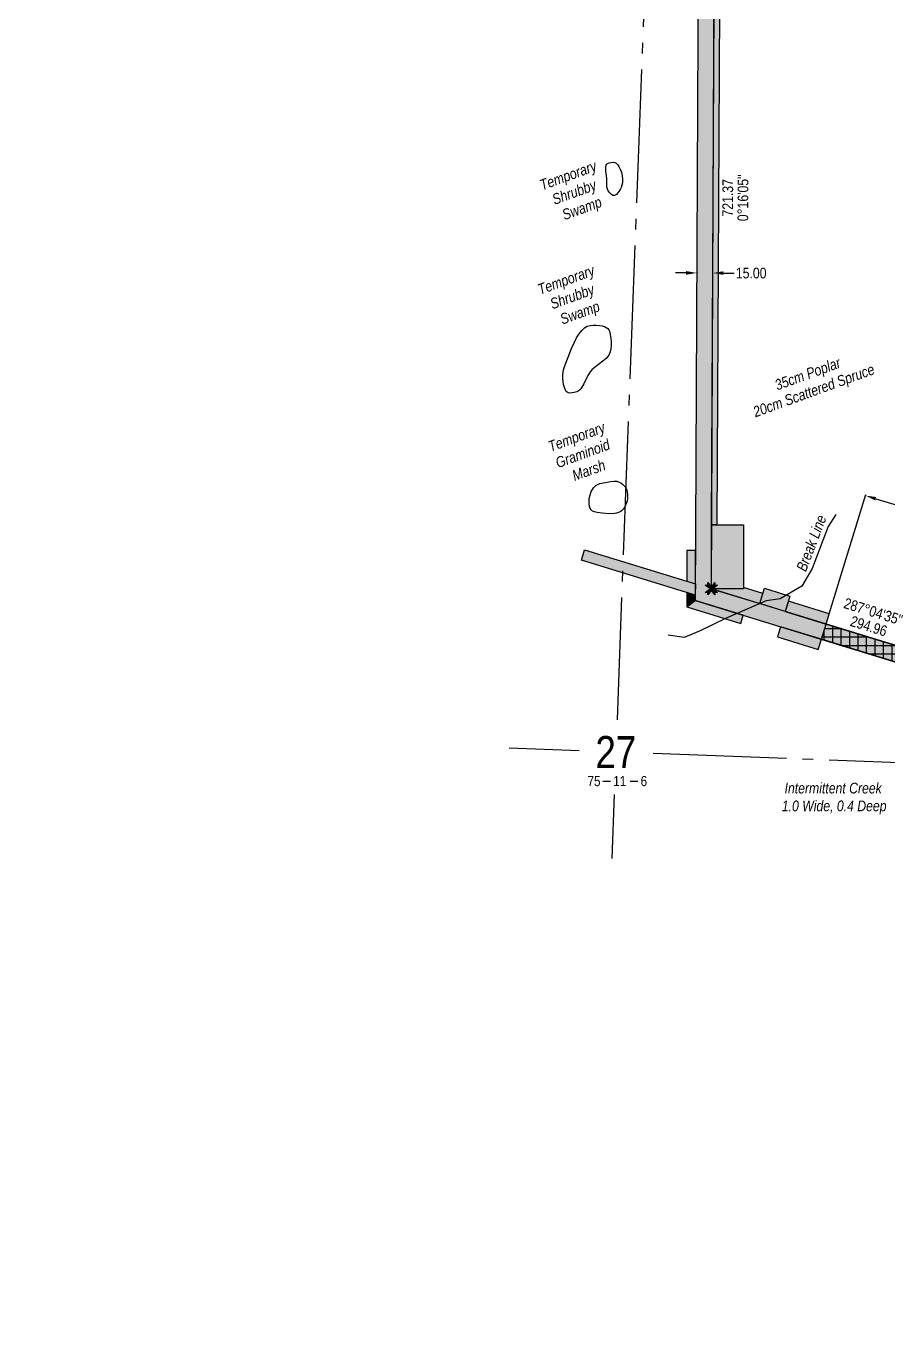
# Model space of a CAD drawing. Extents: x 333963 to 343562, y 6155611 to 6162191.
# Drawn here: x 334306 to 335113, y 6155982 to 6157217 of the extents above; entities that cross this region are included whole.
import ezdxf
from ezdxf.enums import TextEntityAlignment as Align

# ---------------------------------------------------------------- set-up
doc = ezdxf.new("R2010")
doc.units = 0
doc.header["$LTSCALE"] = 5
doc.header["$PDSIZE"] = 0.5
doc.linetypes.add('foc-QUARTERLINE', pattern=[33, 25, -3, 2, -3])
doc.layers.get('Defpoints').update_dxf_attribs({"color": 9})
for name, color, linetype in [('10', 1, 'Continuous'), ('9', 3, 'Continuous'), ('L-BD1', 253, 'Continuous'), ('L-MON', 1, 'Continuous'), ('L-QSEC', 8, 'foc-QUARTERLINE'), ('L-SECLBL', 7, 'Continuous'), ('P-PROPOSED', 10, 'Continuous'), ('P-PROPOSED-H', 21, 'Continuous'), ('P-TEMP-BLUE', 146, 'Continuous'), ('P-TEMP-BLUE-BORE-H', 131, 'Continuous'), ('P-TEMP-NO CUT-H', 104, 'Continuous'), ('P-TEMP-NO CUT-T', 143, 'Continuous'), ('P-TXT', 4, 'Continuous'), ('T-BUSH-T', 110, 'Continuous'), ('T-CREEK', 160, 'Continuous'), ('T-SLOPE', 48, 'Continuous'), ('WETLAND', 143, 'Continuous'), ('WETLAND-T', 146, 'Continuous')]:
    doc.layers.add(name, color=color, linetype=linetype)
doc.layers.add('P-TEMP-BLUE-H', color=7, linetype='Continuous', true_color=0x99e6ff)
doc.layers.add('T-TEXT', color=48, linetype='Continuous', lineweight=18)
doc.styles.add('80CG', font='ARIALN.TTF', dxfattribs={"height": 10})
doc.styles.add('80L', font='ARIALN.TTF', dxfattribs={"height": 10})
doc.styles.add('80LS', font='ARIALNI.TTF', dxfattribs={"height": 10})
doc.styles.add('BOLD', font='ARIALNB.TTF')
doc.styles.add('SIMPLEX', font='ARIALN.TTF')
doc.styles.get("Standard").update_dxf_attribs({"font": 'ARIALN.TTF'})
doc.dimstyles.new('Compass 5 000', dxfattribs={"dimscale": 5, "dimtxt": 9, "dimasz": 2, "dimexe": 0.2, "dimexo": 0.0625, "dimgap": 0.5, "dimtad": 0, "dimtih": 1, "dimtoh": 1, "dimzin": 0, "dimdsep": 46, "dimtxsty": '80CG', "dimcen": 0.1, "dimse1": 1, "dimse2": 1, "dimclrd": 256, "dimclrt": 256, "dimaunit": 1, "dimadec": 4, "dimazin": 0, "dimtfac": 0.06, "dimtofl": 0, "dimtmove": 0, "dimatfit": 1, "dimfxl": 0.2, "dimtolj": 1, "dimtzin": 0, "dimlwd": -1, "dimarcsym": 0})

# ---------------------------------------------------------------- blocks, each defined once
blk = doc.blocks.new('L-SECLBL')
at = {"layer": '9', "color": 7}
for p, q in [((-5.1, -27.8), (-12.3, -27.8)), ((20.7, -27.8), (13.5, -27.8))]:
    blk.add_line(p, q, dxfattribs=at)
at = {"layer": '10', "color": 2, "style": 'SIMPLEX'}
blk.add_attdef('SEC', text='', height=30, dxfattribs=at).set_placement((0, 0), align=Align.MIDDLE)
at = {"layer": '10', "color": 5, "style": '80L'}
blk.add_attdef('TWP', text='', height=9.5, dxfattribs=at).set_placement((-14.4, -27.4), align=Align.MIDDLE_RIGHT)
blk.add_attdef('RGE', text='', height=9.5, dxfattribs=at).set_placement((3.6, -27.4), align=Align.MIDDLE_CENTER)
blk.add_attdef('MER', text='', height=9.5, dxfattribs=at).set_placement((23.2, -27.4), align=Align.MIDDLE_LEFT)
blk = doc.blocks.new('*D87')
at = {"layer": 'Defpoints', "color": 0, "transparency": 16777216}
for p in [(335092.5, 6156777.2), (335051.1, 6156642.6), (335216.2, 6156591.9)]:
    blk.add_point(p, dxfattribs=at)
at = {"layer": 'P-TEMP-NO CUT-T', "color": 0, "lineweight": -2, "transparency": 16777216}
for p, q in [((335058.5, 6156666.5), (335092.8, 6156778.2)), ((335223.5, 6156615.8), (335257.8, 6156727.5))]:
    blk.add_line(p, q, dxfattribs=at)
at = {"layer": 'P-TEMP-NO CUT-T', "transparency": 16777216}
for p, q in [((335102, 6156774.3), (335122, 6156768.2)), ((335248, 6156729.5), (335230.5, 6156734.8))]:
    blk.add_line(p, q, dxfattribs=at)
for points in [[(335102.5, 6156775.9), (335101.5, 6156772.7), (335092.5, 6156777.2)], [(335248.4, 6156731.1), (335247.5, 6156727.9), (335257.5, 6156726.5)]]:
    blk.add_solid(points, dxfattribs=at)
at = {"layer": 'P-TEMP-NO CUT-T', "transparency": 16777216, "insert": (335176.2, 6156751.5), "char_height": 10, "attachment_point": 5, "rotation": 342.9241, "style": 'BOLD', "bg_fill": 3, "box_fill_scale": 1.1, "bg_fill_color": 256, "bg_fill_true_color": 13158600, "bg_fill_transparency": 0}
blk.add_mtext('\\A1;{\\H1.4x;NO CUT ZONE}', dxfattribs=at)
blk = doc.blocks.new('TEMP')
h = blk.add_hatch(color=255)
h.dxf.hatch_style = 1
h.paths.add_polyline_path([(0, 0.25), (-0.67, 1.15), (-0.67, 0.67), (-1.15, 0.67), (-0.25, 0), (-1.15, -0.67), (-0.67, -0.67), (-0.67, -1.15), (0, -0.25), (0.67, -1.15), (0.67, -0.67), (1.15, -0.67), (0.25, 0), (1.15, 0.67), (0.67, 0.67), (0.67, 1.15)])
h.paths.add_polyline_path([(0.57, 0.85), (0.57, 0.57), (0.85, 0.57), (0.08, 0), (0.85, -0.57), (0.57, -0.57), (0.57, -0.85), (0, -0.08), (-0.57, -0.85), (-0.57, -0.57), (-0.85, -0.57), (-0.08, 0), (-0.85, 0.57), (-0.57, 0.57), (-0.57, 0.85), (0, 0.08)], flags=16)
h = blk.add_hatch(color=1)
h.dxf.hatch_style = 1
h.paths.add_polyline_path([(0, 0.08), (-0.57, 0.85), (-0.57, 0.57), (-0.85, 0.57), (-0.08, 0), (-0.85, -0.57), (-0.57, -0.57), (-0.57, -0.85), (0, -0.08), (0.57, -0.85), (0.57, -0.57), (0.85, -0.57), (0.08, 0), (0.85, 0.57), (0.57, 0.57), (0.57, 0.85)])
at = {"color": 1}
for p, q in [((-0.08, 0), (0.08, 0)), ((0, 0.08), (0, -0.08))]:
    blk.add_line(p, q, dxfattribs=at)
at = {"color": 255, "flags": 128}
blk.add_lwpolyline([(-0.25, 0), (-1.15, 0.67), (-0.67, 0.67), (-0.67, 1.15), (0, 0.25), (0.67, 1.15), (0.67, 0.67), (1.15, 0.67), (0.25, 0), (1.15, -0.67), (0.67, -0.67), (0.67, -1.15), (0, -0.25), (-0.67, -1.15), (-0.67, -0.67), (-1.15, -0.67)], close=True, dxfattribs=at)
at = {"color": 1, "flags": 128}
blk.add_lwpolyline([(-0.08, 0), (-0.85, 0.57), (-0.57, 0.57), (-0.57, 0.85), (0, 0.08), (0.57, 0.85), (0.57, 0.57), (0.85, 0.57), (0.08, 0), (0.85, -0.57), (0.57, -0.57), (0.57, -0.85), (0, -0.08), (-0.57, -0.85), (-0.57, -0.57), (-0.85, -0.57)], close=True, dxfattribs=at)
blk = doc.blocks.new('*D95')
at = {"layer": 'Defpoints', "color": 0, "transparency": 16777216}
for p in [(334949.4, 6156985.7), (334934.4, 6156982.1), (334949.4, 6156982.1)]:
    blk.add_point(p, dxfattribs=at)
at = {"layer": 'P-TXT', "transparency": 16777216}
for p, q in [((334924.4, 6156985.8), (334914.4, 6156985.9)), ((334959.4, 6156985.7), (334969.4, 6156985.6))]:
    blk.add_line(p, q, dxfattribs=at)
for points in [[(334924.5, 6156987.5), (334924.4, 6156984.1), (334934.4, 6156985.8)], [(334959.4, 6156987.3), (334959.4, 6156984), (334949.4, 6156985.7)]]:
    blk.add_solid(points, dxfattribs=at)
at = {"layer": 'P-TXT', "transparency": 16777216, "insert": (334985.4, 6156985.6), "char_height": 10, "attachment_point": 5, "style": '80CG'}
blk.add_mtext('\\A1;15.00', dxfattribs=at)

msp = doc.modelspace()

# ---------------------------------------------------------------- hatches: boundary and pattern name
at = {"layer": 'P-PROPOSED-H'}
h = msp.add_hatch(color=256, dxfattribs=at)
h.dxf.hatch_style = 1
h.paths.add_polyline_path([(334325.624, 6159871.633), (334306.486, 6159871.633), (334349.528, 6159817.342), (334343.035, 6159761.142), (334445.586, 6159631.779), (334464.13, 6159560.192), (334477.582, 6159144.91), (334543.287, 6159056.484), (334602.612, 6158980.513), (334879.63, 6158661.471), (334916.069, 6158590.589), (334924.31, 6158500.382), (334931.7, 6158489.399), (335023.763, 6158442.224), (335002.334, 6158400.404), (334979.105, 6158412.307), (334849.518, 6158422.713), (334825.962, 6157865.02), (334827.45, 6157836.905), (334826.222, 6157808.707), (334810.568, 6157794.359), (334802.819, 6157617.006), (334796.478, 6157481.833), (334809.564, 6157460.954), (334844.443, 6157446.035), (334936.395, 6157406.75), (334933.024, 6156678.912), (335227.411, 6156588.482), (335734.475, 6156568.783), (335731.002, 6156479.281), (335850.391, 6156405.013), (336194.383, 6156220.051), (336263.176, 6156188.614), (336281.397, 6156180.287), (336307.845, 6156190.145), (336326.46, 6156181.639), (336352.622, 6156169.821), (336273.369, 6155994.416), (336300.702, 6155982.066), (336386.132, 6156171.14), (336332.664, 6156195.293), (336308.428, 6156206.367), (336281.981, 6156196.509), (336201.056, 6156233.49), (335857.948, 6156417.978), (335746.326, 6156487.411), (335750.042, 6156583.187), (335229.946, 6156603.392), (334948.073, 6156689.978), (334951.413, 6157411.206), (334816.374, 6157468.914), (334806.612, 6157484.49), (334812.807, 6157616.553), (334820.363, 6157789.774), (334841.243, 6157808.912), (334842.465, 6157836.975), (334840.976, 6157865.1), (334863.844, 6158406.517), (334974.925, 6158397.597), (335008.841, 6158380.218), (335043.949, 6158448.732), (334941.983, 6158500.982), (334938.896, 6158505.569), (334930.738, 6158594.854), (334892.107, 6158670.001), (334614.192, 6158990.051), (334555.218, 6159065.573), (334492.419, 6159150.085), (334479.065, 6159562.341), (334459.308, 6159638.61), (334358.646, 6159765.591), (334365.139, 6159821.791)])
at = {"layer": 'P-TEMP-BLUE-BORE-H'}
h = msp.add_hatch(color=256, dxfattribs=at)
h.dxf.hatch_style = 1
h.paths.add_polyline_path([(335055.52, 6156656.972), (335220.574, 6156606.271), (335216.171, 6156591.935), (335051.117, 6156642.636)])
at = {"layer": 'P-TEMP-BLUE-H'}
h = msp.add_hatch(color=256, dxfattribs=at)
h.dxf.hatch_style = 1
h.paths.add_polyline_path([(334953.349, 6156749.942), (334948.35, 6156749.966), (334950.882, 6157296.515), (334955.881, 6157296.491)])
h = msp.add_hatch(color=256, dxfattribs=at)
h.dxf.hatch_style = 1
h.paths.add_polyline_path([(334978.344, 6156749.827), (334978.205, 6156719.833), (334978.066, 6156689.839), (334948.073, 6156689.978), (334948.275, 6156733.722), (334948.35, 6156749.966)])
h = msp.add_hatch(color=256, dxfattribs=at)
h.dxf.hatch_style = 1
h.paths.add_polyline_path([(334933.048, 6156684.134), (334826.474, 6156716.872), (334829.41, 6156726.429), (334933.097, 6156694.578)])
h = msp.add_hatch(color=256, dxfattribs=at)
h.dxf.hatch_style = 1
h.paths.add_polyline_path([(334925.109, 6156697.032), (334933.097, 6156694.578), (334933.242, 6156725.932), (334925.243, 6156725.969)])
h = msp.add_hatch(color=256, dxfattribs=at)
h.dxf.hatch_style = 1
h.paths.add_polyline_path([(334933.048, 6156684.134), (334925.061, 6156686.588), (334924.998, 6156673.01), (334933.024, 6156678.912)])
h = msp.add_hatch(color=256, dxfattribs=at)
h.dxf.hatch_style = 1
h.paths.add_polyline_path([(334996.334, 6156685.612), (334978.073, 6156691.222), (334978.066, 6156689.839), (334948.073, 6156689.978), (334993.398, 6156676.055)])
h = msp.add_hatch(color=256, dxfattribs=at)
h.dxf.hatch_style = 1
h.paths.add_polyline_path([(335017.291, 6156668.715), (334993.398, 6156676.055), (334997.802, 6156690.391), (335021.695, 6156683.051)])
h = msp.add_hatch(color=256, dxfattribs=at)
h.dxf.hatch_style = 1
h.paths.add_polyline_path([(334933.024, 6156678.912), (334924.998, 6156673.01), (334975.623, 6156657.459), (334977.972, 6156665.105)])
h = msp.add_hatch(color=256, dxfattribs=at)
h.dxf.hatch_style = 1
h.paths.add_polyline_path([(335055.52, 6156656.972), (335058.456, 6156666.529), (335020.227, 6156678.273), (335017.291, 6156668.715)])
h = msp.add_hatch(color=256, dxfattribs=at)
h.dxf.hatch_style = 1
h.paths.add_polyline_path([(335012.888, 6156654.379), (335009.952, 6156644.822), (335048.181, 6156633.079), (335051.117, 6156642.636)])
at = {"layer": 'P-TEMP-NO CUT-H', "ltscale": 2}
h = msp.add_hatch(dxfattribs=at)
h.set_pattern_fill('ANSI37', color=256, scale=2.498829, angle=45)
h.set_pattern_definition([(90, (65.851, 1213.123), (-7.933780753, 2e-15), []), (180, (65.851, 1213.123), (-2e-15, -7.933780753), [])])
h.paths.add_polyline_path([(335055.52, 6156656.972), (335220.574, 6156606.271), (335216.171, 6156591.935), (335051.117, 6156642.636)])

# ---------------------------------------------------------------- linework, layer by layer
at = {"layer": 'L-QSEC', "flags": 128}
for points in [[(334888.763, 6157341.201), (334859.769, 6156567.255)], [(334758.737, 6156541.049), (334824.224, 6156538.578)], [(334893.444, 6156535.965), (335664.623, 6156506.862)], [(334857.149, 6156497.318), (334854.903, 6156437.368)]]:
    msp.add_lwpolyline(points, dxfattribs=at)
at = {"layer": 'P-TEMP-BLUE', "flags": 128}
for points in [[(334953.349, 6156749.942), (334948.35, 6156749.966), (334950.882, 6157296.515), (334955.881, 6157296.491)], [(334978.344, 6156749.827), (334978.205, 6156719.833), (334978.066, 6156689.839), (334948.073, 6156689.978), (334948.275, 6156733.722), (334948.35, 6156749.966)], [(334933.048, 6156684.134), (334826.474, 6156716.872), (334829.41, 6156726.429), (334933.097, 6156694.578)], [(334933.097, 6156694.578), (334933.242, 6156725.932), (334925.243, 6156725.969), (334925.109, 6156697.032)], [(334925.061, 6156686.588), (334924.998, 6156673.01), (334933.024, 6156678.912), (334933.048, 6156684.134)], [(334933.024, 6156678.912), (334924.998, 6156673.01), (334975.623, 6156657.459), (334977.972, 6156665.105)], [(335055.52, 6156656.972), (335058.456, 6156666.529), (335020.227, 6156678.273), (335017.291, 6156668.715)], [(335012.888, 6156654.379), (335009.952, 6156644.822), (335048.181, 6156633.079), (335051.117, 6156642.636)]]:
    msp.add_lwpolyline(points, close=True, dxfattribs=at)
msp.add_lwpolyline([(334996.334, 6156685.612), (334978.073, 6156691.222), (334978.066, 6156689.839), (334948.073, 6156689.978), (334993.398, 6156676.055), (334996.334, 6156685.612)], dxfattribs=at)
at = {"layer": 'P-TEMP-BLUE'}
msp.add_lwpolyline([(335017.291, 6156668.715), (334993.398, 6156676.055), (334997.802, 6156690.391), (335021.695, 6156683.051)], close=True, dxfattribs=at)
at = {"layer": 'P-TEMP-BLUE-BORE-H', "flags": 128}
msp.add_lwpolyline([(335055.52, 6156656.972), (335220.574, 6156606.271), (335216.171, 6156591.935), (335051.117, 6156642.636)], close=True, dxfattribs=at)
at = {"layer": 'T-SLOPE', "flags": 128}
msp.add_lwpolyline([(335064.639, 6156759.456), (335057.5, 6156748.333), (335042.5, 6156708.863), (335032.696, 6156692.5), (335012.5, 6156680.396), (334999.381, 6156678.532), (334962.105, 6156662.5), (334937.5, 6156650.5), (334922.5, 6156644.372), (334907.5, 6156646.379)], dxfattribs=at)
at = {"layer": 'WETLAND'}
for points in [[(334861.774, 6157062.252), (334859.161, 6157059.245), (334858.078, 6157058.463), (334857.129, 6157058.149), (334855.929, 6157058.386), (334854.506, 6157059.288), (334852.914, 6157060.834), (334851.44, 6157062.748), (334850.709, 6157064.322), (334850.321, 6157066.321), (334850.327, 6157073.829), (334849.284, 6157081.621), (334849.136, 6157084.306), (334849.261, 6157085.631), (334849.562, 6157086.7), (334850.043, 6157087.53), (334850.708, 6157088.129), (334852.308, 6157088.846), (334854.348, 6157089.313), (334856.288, 6157089.411), (334857.824, 6157089.128), (334859.016, 6157088.429), (334860.201, 6157087.204), (334861.383, 6157085.469), (334862.766, 6157082.92), (334863.928, 6157080.058), (334864.669, 6157076.843), (334864.94, 6157073.494), (334864.718, 6157070.275), (334864.244, 6157067.885), (334863.584, 6157065.717), (334862.757, 6157063.831), (334861.774, 6157062.252)], [(334821.936, 6156874.551), (334819.525, 6156873.827), (334817.298, 6156873.396), (334815.452, 6156873.298), (334814.027, 6156873.53), (334813.084, 6156874.018), (334812.23, 6156874.834), (334811.466, 6156875.978), (334810.791, 6156877.451), (334809.71, 6156881.331), (334808.879, 6156886.876), (334808.842, 6156890.654), (334809.586, 6156894.931), (334811.046, 6156899.653), (334813.86, 6156906.866), (334817.062, 6156914.923), (334819.442, 6156920.337), (334821.832, 6156925.006), (334824.212, 6156928.835), (334826.716, 6156931.993), (334829.277, 6156934.347), (334831.906, 6156935.909), (334834.612, 6156936.684), (334837.383, 6156936.926), (334840.346, 6156936.93), (334843.171, 6156936.697), (334845.726, 6156936.24), (334847.875, 6156935.594), (334849.652, 6156934.762), (334851.036, 6156933.753), (334852.017, 6156932.575), (334852.615, 6156931.327), (334853.087, 6156929.724), (334853.832, 6156924.689), (334854.163, 6156921.034), (334854.202, 6156917.664), (334853.948, 6156914.636), (334853.404, 6156911.975), (334852.821, 6156910.368), (334851.974, 6156908.8), (334850.854, 6156907.252), (334849.439, 6156905.694), (334846.401, 6156903.017), (334838.265, 6156896.777), (334836.269, 6156894.959), (334834.673, 6156893.208), (334832.426, 6156889.755), (334828.608, 6156881.759), (334826.825, 6156878.674), (334825.704, 6156877.217), (334824.53, 6156876.058), (334823.278, 6156875.172), (334821.936, 6156874.551)], [(334864.048, 6156763.04), (334862.756, 6156762.087), (334861.207, 6156761.335), (334859.4, 6156760.782), (334857.326, 6156760.428), (334852.42, 6156760.298), (334845.85, 6156760.928), (334841.26, 6156761.451), (334838.775, 6156761.947), (334836.786, 6156762.728), (334835.448, 6156763.804), (334834.616, 6156765.212), (334834.027, 6156767.151), (334833.688, 6156769.6), (334833.61, 6156772.483), (334833.774, 6156774.564), (334834.186, 6156776.746), (334834.828, 6156778.927), (334835.669, 6156781.01), (334836.666, 6156782.891), (334837.795, 6156784.537), (334839.026, 6156785.903), (334840.337, 6156786.966), (334841.78, 6156787.755), (334843.582, 6156788.419), (334848.993, 6156789.597), (334853.78, 6156790.472), (334856.842, 6156790.765), (334859.494, 6156790.609), (334861.684, 6156789.963), (334863.247, 6156789.115), (334864.806, 6156787.997), (334866.224, 6156786.708), (334867.374, 6156785.364), (334868.196, 6156784.006), (334868.844, 6156782.41), (334869.307, 6156780.602), (334869.575, 6156778.623), (334869.638, 6156776.505), (334869.491, 6156774.35), (334869.14, 6156772.252), (334868.601, 6156770.316), (334867.75, 6156768.255), (334866.638, 6156766.237), (334865.375, 6156764.458), (334864.048, 6156763.04)]]:
    msp.add_lwpolyline(points, close=True, dxfattribs=at)

# ---------------------------------------------------------------- block references
at = {"layer": 'L-MON', "xscale": 4.999015300000048, "yscale": 4.999015300000048, "zscale": 5.000000000000051}
msp.add_blockref('TEMP', (334948.073, 6156689.978), dxfattribs=at)
at = {"layer": 'L-SECLBL', "xscale": 0.9998059200000101, "yscale": 0.9998059200000101, "zscale": 0.9998059200000101}
msp.add_blockref('L-SECLBL', (334858.646, 6156537.279), dxfattribs=at).add_auto_attribs({'SEC': '27', 'TWP': '75', 'RGE': '11', 'MER': '6'})

# ---------------------------------------------------------------- texts
at = {"layer": 'L-BD1'}
for s, p in [('721.37', (334963.428, 6157056.152)), ('0°16\'05"', (334977.675, 6157056.085))]:
    msp.add_text(s, height=9.998, rotation=89.732487, dxfattribs=at).set_placement(p, align=Align.MIDDLE_CENTER)
at = {"layer": 'T-BUSH-T', "insert": (335036.584, 6156896.011), "char_height": 9.99803, "width": 119.51029, "attachment_point": 2, "rotation": 20, "style": '80LS'}
msp.add_mtext('35cm Poplar \\P20cm Scattered Spruce', dxfattribs=at)
at = {"layer": 'T-CREEK', "insert": (335013.215, 6156508.304), "char_height": 9.99803, "attachment_point": 1, "style": '80L'}
msp.add_mtext_dynamic_manual_height_columns('\\pi3.45996;{\\fArial Narrow|b0|i1|c0|p34;Intermittent Creek\\P\\pi0.89566;1.0 Wide, 0.4 Deep}', width=97.91155, gutter_width=49.99, heights=[0], dxfattribs=at)
at = {"layer": 'WETLAND-T', "char_height": 10, "width": 55.46835, "attachment_point": 2, "rotation": 20, "style": '80LS'}
for s, insert in [('\\pt40;Temporary\\PShrubby\\P Swamp', (334812.211, 6157081.837)), ('\\pt40;Temporary\\PShrubby\\P Swamp', (334810.289, 6156984.031)), ('\\pt40;Temporary\\PGraminoid\\PMarsh', (334820.128, 6156836.985))]:
    msp.add_mtext(s, dxfattribs=dict(at, insert=insert))

# ---------------------------------------------------------------- dimensions: what is measured, and where the dimension line sits
at = {"layer": 'P-TXT'}
dim = msp.add_aligned_dim(p1=(334934.428, 6156982.124), p2=(334949.425, 6156982.054), distance=3.646, text='15.00', dimstyle='Compass 5 000', dxfattribs=at)
dim.commit()
dim.dimension.update_dxf_attribs({"geometry": '*D95', "text_midpoint": (334985.38, 6156985.608)})

# ---------------------------------------------------------------- next in the draw order: dimensions: what is measured, and where the dimension line sits
at = {"layer": 'P-TEMP-NO CUT-T'}
dim = msp.add_linear_dim(base=(335092.464, 6156777.237), p1=(335216.171, 6156591.935), p2=(335051.117, 6156642.636), angle=162.924054, text='{\\H1.4x;NO CUT ZONE}', dimstyle='Compass 5 000', override={"dimtxt": 2, "dimexo": 5, "dimtih": 0, "dimdec": 1, "dimtxsty": 'BOLD', "dimse1": 0, "dimse2": 0, "dimtfill": 1, "dimtfillclr": 256}, dxfattribs=at)
dim.commit()
dim.dimension.update_dxf_attribs({"geometry": '*D87', "text_midpoint": (335176.236, 6156751.504), "dimtype": 161})

# ---------------------------------------------------------------- next in the draw order: linework, layer by layer
at = {"layer": 'P-PROPOSED', "flags": 128}
for points in [[(334936.395, 6157406.75), (334933.024, 6156678.912), (335227.411, 6156588.482)], [(335229.946, 6156603.392), (334948.073, 6156689.978), (334951.413, 6157411.206)]]:
    msp.add_lwpolyline(points, dxfattribs=at)

# ---------------------------------------------------------------- next in the draw order: texts
at = {"layer": 'L-BD1'}
for s, p in [('287°04\'35"', (335099.695, 6156668.661)), ('294.96', (335095.511, 6156655.042))]:
    msp.add_text(s, height=9.998, rotation=342.924054, dxfattribs=at).set_placement(p, align=Align.MIDDLE_CENTER)
at = {"layer": 'T-TEXT', "insert": (335027.348, 6156708.924), "char_height": 9.99803, "attachment_point": 1, "rotation": 69.191346, "style": '80L'}
msp.add_mtext_dynamic_manual_height_columns('{\\fArial Narrow|b0|i1|c0|p34;Break Line}', width=54.57083, gutter_width=49.99, heights=[0], dxfattribs=at)

doc.saveas('drawing.dxf')
